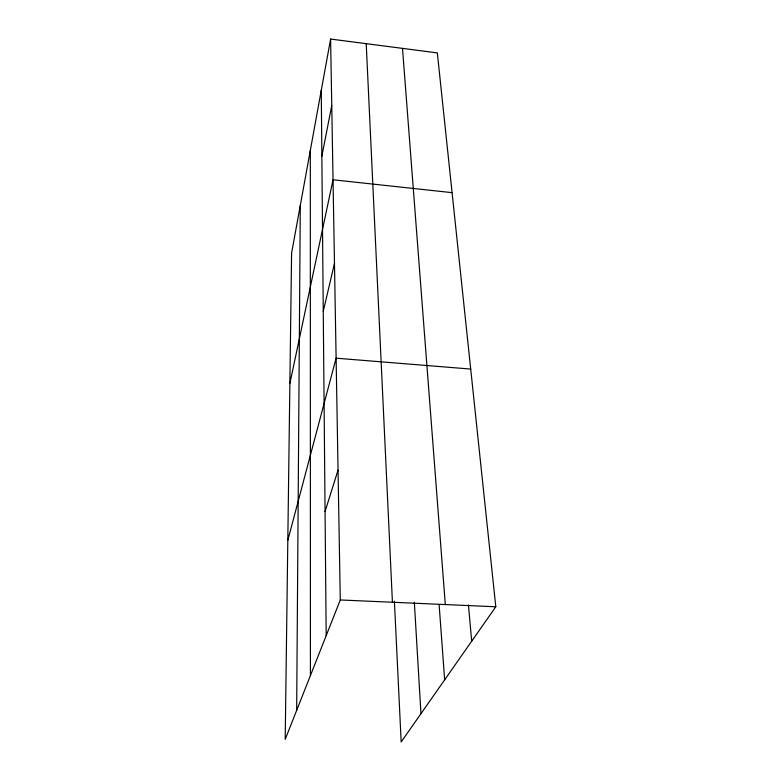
<?xml version="1.0" encoding="UTF-8"?>
<svg xmlns="http://www.w3.org/2000/svg" width="781" height="781" viewBox="0 0 781 781"><rect width="100%" height="100%" fill="white"/><g stroke="black" fill="none" stroke-linecap="round" stroke-linejoin="round"><path stroke-width="1.17" d="M296.663 710.368L300.295 205.423M330.607 39.05L291.586 253.19L285.202 739.373L340.282 599.964L330.607 39.05L437.331 52.893L495.798 606.778L401.17 741.95L394.395 601.175M321.86 156.171L331.749 105.494M289.878 383.451L333.038 179.776L452.082 192.653M323.256 311.297L334.473 263.382M287.818 540.315L336.113 358.186L470.709 369.071M325.062 511.526L338.036 470.113M340.282 599.964L495.798 606.778M468.434 605.002L471.695 641.211M402.498 48.373L445.307 604.562M439.127 604.631L444.653 679.841M414.34 602.288L420.959 713.678M366.211 43.668L392.433 602.249M321.264 90.323L326.185 635.646M310.321 150.401L310.418 675.536"/></g></svg>
